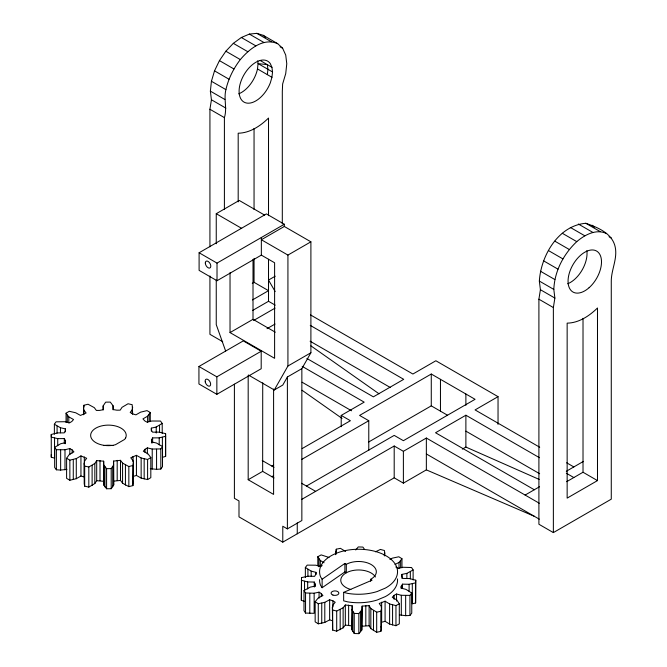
<?xml version="1.0" encoding="UTF-8"?>
<svg xmlns="http://www.w3.org/2000/svg" width="667" height="667" viewBox="0 0 667 667"><rect width="100%" height="100%" fill="white"/><g stroke="black" fill="none" stroke-linecap="round" stroke-linejoin="round"><path stroke-width="1" d="M262.723 382.775L262.656 471.377L248.182 479.731L248.182 375.413M304.544 601.351L301.351 600.375L301.509 577.614L308.021 576.213L314.599 576.338L315.875 574.262L315.983 572.353L311.181 571.127L305.353 567.459L307.187 565.116L315.799 565.199L320.569 566.466L322.178 565.591M301.351 600.375L301.509 577.614M301.351 580.273L307.679 581.932L314.265 582.058L315.291 584.184L315.174 586.101L310.23 587.127L303.994 590.562L303.994 610.655L305.544 613.073L314.149 613.323L314.149 593.221L319.059 592.146L321.311 593.555L322.928 595.548L318.084 598.124L315.157 601.759L315.157 621.861L318.276 623.82L324.796 622.436L329.648 619.86L332.124 620.677M395.806 566.942L398.057 568.351L402.968 567.275L411.572 567.525L413.123 569.935L406.878 573.362L401.943 574.395L401.826 576.313L402.851 578.431L409.438 578.564L415.766 580.215L415.608 582.875L409.096 584.284L402.509 584.15L401.242 586.226L401.134 588.144L405.936 589.37L411.756 593.03L411.756 613.131L409.93 615.483L405.653 615.683L399.408 614.882M412.306 583.725L412.306 603.827L415.608 602.976L415.766 580.215M411.756 593.03L409.93 595.381L401.317 595.289L396.54 594.022L394.13 595.339L392.279 597.265L396.815 600.025L399.308 603.768L395.956 605.603L389.611 603.96L385.084 601.2L379.248 603.485L381.182 606.303L381.457 608.821L380.865 611.272L376.688 612.173L370.835 608.521L369.118 605.653L362.114 606.12L361.797 630.023L358.846 633.65L354.235 633.525L351.901 629.748L352.209 605.844L345.323 604.994L343.13 607.754L336.702 611.064L332.666 609.971L332.366 607.495L332.941 605.002L335.201 602.259L332.95 600.85L329.648 599.758L324.796 602.334L318.276 603.718L315.157 601.759M351.901 629.748L352.209 605.844M361.797 630.023L362.114 606.12M209.93 246.798L209.93 109.271L211.431 99.775L210.372 91.137L211.431 81.266L214.524 70.86L219.443 60.614L225.855 51.226L233.325 43.347L241.346 37.502L249.358 34.092L256.828 33.35L263.24 35.326L277.714 43.688L282.633 48.249L285.726 55.086L286.777 63.732L285.726 73.595L282.633 84.009L282.308 91.604L282.308 223.854M224.404 209.313L224.404 117.625C227.372 108.346 223.528 98.991 225.905 89.628C228.422 78.664 233.483 68.484 240.328 59.58C249.108 49.175 263.357 37.344 277.714 43.688M238.719 93.839A23.653 13.657 -60 0 0 257.495 68.926L258.062 63.598L257.72 60.797M539.345 281.065C540.937 255.653 558.271 225.604 585.793 223.278C597.057 227.214 610.805 232.616 614.691 245.014C618.442 257.537 611.139 269.201 611.272 281.532L611.272 499.166L553.368 532.599L538.903 524.245L538.903 299.2L540.403 289.703L539.345 281.065L553.818 289.42L554.869 298.066L553.368 307.554L553.368 532.599M553.818 289.42C554.527 271.194 563.615 254.002 576.772 241.629C584.792 234.817 596.198 228.539 606.678 233.617M271.936 77.297L272.536 71.953L271.936 67.309L270.293 63.59A23.653 13.657 -60 0 0 245.064 73.028A23.653 13.657 -60 0 0 245.064 102.61A23.653 13.657 -60 0 0 270.293 82.908L271.936 77.297L267.342 74.646L267.942 69.301L267.342 64.657L260.18 60.497M132.666 407.178L132.266 409.688L130.207 412.473L132.55 413.832L135.935 414.849L140.595 412.156L147.007 410.614L150.267 412.498L147.599 416.208L142.946 418.893L144.706 420.844L147.057 422.203L151.884 421.01L160.497 421.052L162.214 423.428L156.228 427.005L151.359 428.147L151.384 430.065L152.56 432.166L159.146 432.133L165.591 433.642L165.616 436.301L159.213 437.86L152.626 437.886L151.509 439.995L151.526 441.904L156.42 443.013L162.498 446.54L160.83 448.924L152.226 449.041L147.365 447.891L145.047 449.266L143.338 451.234L148.057 453.885L150.817 457.562L147.599 459.471L141.146 457.987L136.427 455.336L130.749 457.754L132.883 460.522L133.342 463.031L132.925 465.499L128.839 466.525L122.57 463.115L120.51 460.322L113.582 461.072L113.715 484.967L111.197 488.711L106.587 488.769L103.802 485.092L103.668 461.189L96.69 460.614L96.69 480.707L94.831 483.55L88.811 487.11L84.684 486.151L84.209 483.683L84.209 463.582L84.601 461.072L86.668 458.287L80.94 455.911L76.28 458.604L69.86 460.147L66.6 458.262L69.268 454.552L73.929 451.867L72.169 449.917L69.818 448.558L64.991 449.75L56.37 449.708L54.652 447.332L60.647 443.755L65.508 442.613L65.483 440.695L64.315 438.594L57.729 438.628L51.284 437.118L51.251 434.459L57.654 432.9L64.24 432.875L65.366 430.765L65.341 428.856L60.455 427.747L54.377 424.22L56.036 421.836L64.649 421.719L69.51 422.87L71.819 421.494L73.537 419.526L68.809 416.875L66.058 413.198L69.268 411.289L75.721 412.773L80.449 415.424L86.118 413.006L83.984 410.238L83.533 407.729L83.942 405.261L88.036 404.235L94.305 407.645L96.365 410.438L99.683 410.397L103.293 409.688L103.152 405.886L105.669 402.151L110.28 402.093L113.065 405.769L113.207 409.571L116.867 410.188L120.185 410.147L122.036 407.312L128.056 403.752L132.191 404.711L132.666 414.215M120.51 460.322L120.51 480.423L122.57 483.216L128.839 486.627L132.925 485.601L133.342 463.031M384.175 555.494L384.751 552.993L384.45 550.525L380.415 549.433L375.454 551.817M335.659 554.694L336.251 549.216L340.428 548.324L345.623 551.476M369.118 605.653L369.118 625.754L370.835 628.614L376.688 632.266L380.865 631.374L381.457 628.914L381.457 608.821M111.197 488.711L111.197 468.609L113.715 464.874M248.366 375.004L274.287 389.97L287.927 366.016L287.927 255.086L261.347 239.736L284.325 226.472L310.897 241.821L310.897 352.751L301.851 368.634L301.851 520.535L287.385 528.889L282.783 526.238L282.783 542.154L238.994 516.875L238.994 500.959L234.4 498.307L234.4 384.2M301.851 368.634L287.385 376.997L282.783 385.059L274.287 389.97M84.209 463.582L84.684 466.05L88.811 467.008L94.831 463.448L96.69 460.614M355.719 549.975L358.271 546.94L362.881 547.073L364.307 548.991M358.846 633.65L358.846 613.548L361.797 609.921M394.997 564.515L399.033 562.373L401.959 558.729L398.833 556.77L392.313 558.162L389.895 559.446M150.275 468.684L156.57 469.335L160.83 469.026L162.498 466.642L162.498 446.54M332.366 607.495L332.666 630.073L336.702 631.157L343.13 627.847L345.323 625.087L345.323 604.994M344.897 563.432L344.897 571.919L322.128 587.719L322.128 579.231L344.897 563.432L346.323 564.307A17.784 10.272 0 0 1 371.469 564.699A17.784 10.272 0 0 1 370.785 579.214L370.61 581.199M133.066 476.48L136.427 475.438L141.146 478.089L147.599 479.573L150.817 477.664L150.817 457.562M216.25 243.763L216.25 213.698L239.228 200.442L264.649 215.116M230.032 272.686L230.032 332.591L274.604 358.321L274.604 262.773L261.347 255.119L217.017 280.724L199.1 270.377L199.1 252.76L266.408 213.899L284.325 224.245L284.325 226.472M199.1 252.76L217.017 263.106L284.325 224.245M287.927 255.086L310.897 241.821M252.268 283.35L254.052 282.316L268.518 290.67L252.46 299.942M275.204 276.205L268.518 280.065L275.154 291.554M252.46 310.555L268.518 301.284L275.204 305.144M230.032 332.591L253.01 319.326L275.296 332.191M253.618 320.493L275.037 308.129M198.933 366.491L243.28 340.887L261.197 351.234L261.197 368.726L216.858 394.322L198.941 383.975L198.933 366.491L216.85 376.838L216.858 394.322M267 328.681L275.037 324.045M216.85 376.838L261.197 351.234M66.6 458.262L66.6 478.364L69.86 480.24L76.28 478.706L80.94 476.013L84.317 477.03L84.317 456.928M287.927 366.016L310.897 352.751M341.212 426.713L341.212 415.416L364.182 402.151L302.184 366.358M271.844 466.075L273.628 465.041M302.193 448.549L350.4 420.719L341.212 415.416M306.445 486.051L394.197 435.393L403.385 440.695L475.071 399.308L431.274 374.029L359.588 415.416L368.776 420.719L368.776 450.5M271.844 476.688L273.512 475.721M301.626 459.488L368.776 420.719M368.551 442.071L431.274 405.861L447.474 415.207M301.434 499.558L394.197 446.006L403.385 451.309L426.355 438.044L539.32 503.26M539.503 457.729L465.883 415.224L435.543 432.741L534.3 489.761M498.041 424.379L498.041 396.657L475.071 409.922L539.711 447.24M282.783 542.154L394.197 477.83L403.385 483.141L426.355 469.876L534.3 516.283M462.314 449.116L465.883 447.057L539.211 479.431M525.112 495.064L539.553 486.727M566.308 471.277L583.458 461.381M566.692 481.674L583.016 472.244L583.016 318.317M597.49 480.599L567.15 498.116L567.15 323.145C578.889 322.961 589.37 315.925 597.49 307.979L597.49 480.599L583.016 472.244M317.809 565.766L317.809 556.72L321.161 554.894L329.014 557.454M381.657 602.168L381.657 622.269L385.084 621.302L389.611 624.062L395.956 625.704L399.308 623.87L399.308 603.768M397.474 578.898A38.986 22.511 0 0 1 385.368 596.59L377.13 600.033A38.986 22.511 0 0 1 347.449 601.817L343.663 600.842L343.663 592.354L372.036 580.182L370.61 579.315M162.381 457.329L165.616 456.403L165.616 436.301M54.652 447.332L54.652 467.434L56.37 469.801L60.639 470.077L66.917 469.376M113.715 484.967L113.582 481.165L120.51 480.423M362.114 626.221L369.118 625.754M303.994 590.562L305.544 592.971L314.149 593.221M103.802 464.991L106.587 468.668L111.197 468.609M96.69 480.707L103.668 481.291L103.802 485.092M351.901 609.646L354.235 613.423L358.846 613.548M345.323 625.087L352.209 625.946M343.663 592.354L347.449 593.33A38.986 22.511 0 0 0 377.13 591.546L385.368 588.102A38.986 22.511 0 0 0 369.66 550.183A38.986 22.511 0 0 0 320.644 576.997L322.128 579.231M51.251 454.561L51.284 457.22L54.544 458.121L54.544 438.019M256.828 33.35L271.294 41.704M280.082 46.773L282.633 48.249M585.793 223.278L600.267 231.632M609.046 236.702L611.597 238.177M249.358 34.092L263.832 42.446M578.322 224.02L592.796 232.374M241.346 37.502L255.811 45.856M570.31 227.43L584.784 235.785M233.325 43.347L247.799 51.701M562.298 233.275L576.772 241.629M271.936 67.309L267.342 64.657L258.062 63.598L272.536 71.953M225.855 51.226L240.328 59.58M554.827 241.154L569.301 249.508M219.443 60.614L233.917 68.968M548.416 250.542L562.89 258.896M214.524 70.86L228.998 79.215M543.497 260.789L557.962 269.143M211.431 81.266L225.905 89.628M540.403 271.202L554.869 279.556M210.372 91.137L224.846 99.491M211.431 99.775L225.905 108.137M540.403 289.703L554.869 298.066M209.93 109.271L224.404 117.625M538.903 299.2L553.368 307.554M216.25 213.698L241.679 228.381M498.041 396.657L435.868 360.764L412.898 374.029L310.463 314.891M566.65 462.79L573.828 466.942M310.263 325.379L403.71 379.331L373.37 396.848L306.878 358.454M566.308 473.211L573.828 477.547M310.113 341.212L390.212 387.452M465.883 431.14L539.645 473.728M302.084 382.216L351.584 410.797M426.355 453.96L539.32 519.176M222.703 341.687L209.93 334.317L209.93 275.971M262.214 460.513L274.029 467.334M301.634 483.275L315.641 491.362M262.656 471.377L274.045 477.956M248.182 479.731L273.595 494.405L273.595 389.053M257.495 68.926L267.342 74.646M344.897 571.919L346.323 572.795L346.323 564.307M317.809 556.72L320.302 560.463L324.079 562.765M310.914 345.865L379.023 393.788M302.034 390.253L342.046 418.409M592.204 225.254L594.314 227.214M263.24 35.326L265.349 37.285M322.128 587.719L320.644 585.484A38.986 22.511 0 0 1 319.585 579.64M225.629 351.009L216.25 324.629L216.25 280.048M133.033 481.457L133.342 483.125M381.182 626.405L381.457 628.914M335.659 551.676L335.935 554.185M165.616 456.403L165.591 433.642M465.883 394.005L465.883 405.303M465.883 415.224L465.883 447.057M440.462 379.331L440.462 411.164M431.274 374.029L431.274 405.861M426.355 438.044L426.355 469.876M415.608 582.875L415.608 602.976M413.123 569.935L413.123 579.982M410.33 571.819L410.33 578.848M409.93 595.381L409.93 615.483M409.096 584.284L409.096 591.321M406.878 573.362L406.878 578.389M405.653 595.589L405.653 615.683M403.385 451.309L403.385 483.141M402.509 584.15L402.509 588.169M401.959 558.729L401.959 567.775M401.943 574.395L401.943 578.414M401.317 595.289L401.317 615.391M401.242 586.226L401.242 588.236M400.642 560.68L400.642 567.709M399.033 562.373L399.033 568.401M396.54 594.022L396.54 601.059M395.956 605.603L395.956 625.704M394.197 446.006L394.197 477.83M394.13 595.339L394.13 599.358M392.571 604.869L392.571 624.971M389.611 603.96L389.611 624.062M385.084 601.2L385.084 621.302M384.751 552.993L384.751 556.011M380.865 611.272L380.865 631.374M376.688 612.173L376.688 632.266M373.47 610.53L373.47 630.632M370.835 608.521L370.835 628.614M365.808 605.561L365.808 625.663M360.58 611.722L360.58 631.816M354.235 613.423L354.235 633.525M352.81 611.506L352.81 631.599M348.633 605.086L348.633 625.179M343.13 607.754L343.13 627.847M340.178 609.605L340.178 629.706M336.702 611.064L336.702 631.157M336.251 549.216L336.251 551.225M332.95 600.85L332.941 607.012M332.666 609.971L332.666 630.073M329.648 599.758L329.648 619.86M324.796 602.334L324.796 622.436M321.744 603.118L321.744 623.22M321.311 593.555L321.311 596.565M320.302 560.463L320.302 566.5M319.059 592.146L319.059 598.174M318.901 558.713L318.901 566.75M318.276 603.718L318.276 623.82M315.983 572.353L315.983 574.362M315.291 584.184L315.291 586.193M314.265 582.058L314.265 587.085M311.181 571.127L311.181 576.146M309.788 593.347L309.788 613.448M307.921 569.451L307.921 576.48M307.679 581.932L307.679 588.969M305.544 592.971L305.544 613.073M305.353 567.459L305.353 577.514M304.544 581.257L304.544 590.295M297.257 522.861L297.257 533.8M287.385 376.997L287.385 528.889M268.518 215.674L268.518 118.051C260.405 125.996 249.917 133.033 238.186 133.217L238.186 201.868M268.518 259.288L268.518 301.284M261.347 237.51L261.347 255.119M254.052 128.414L254.052 209.521M254.052 258.396L254.052 282.316M253.01 259.421L253.01 319.326M217.017 263.106L217.017 280.724M162.381 437.227L162.381 446.273M162.214 423.428L162.214 433.475M160.83 448.924L160.83 469.026M159.555 425.379L159.555 432.408M159.213 437.86L159.213 444.897M156.57 449.233L156.57 469.335M156.228 427.005L156.228 433.033M152.626 437.886L152.626 442.913M152.226 449.041L152.226 469.143M151.509 439.995L151.509 443.005M151.359 428.147L151.359 431.165M150.267 412.498L150.267 421.544M149.091 414.474L149.091 421.511M147.599 416.208L147.599 422.236M147.599 459.471L147.599 479.573M147.365 447.891L147.365 453.919M145.047 449.266L145.047 452.276M144.164 458.821L144.164 478.923M141.146 457.987L141.146 478.089M136.427 455.336L136.427 475.438M133.066 456.378L133.066 461.406M132.925 465.499L132.925 485.601M132.266 409.688L132.266 413.707M128.839 466.525L128.839 486.627M125.429 465.016L125.429 485.117M122.57 463.115L122.57 483.216M117.192 460.363L117.192 480.465M113.582 461.072L113.582 481.165M113.065 405.769L113.065 409.788M112.715 466.717L112.715 486.818M106.587 468.668L106.587 488.769M104.936 466.808L104.936 486.91M103.668 461.189L103.668 481.291M103.152 405.886L103.152 409.905M100.008 460.572L100.008 480.674M94.831 463.448L94.831 483.55M92.113 465.416L92.113 485.518M88.811 467.008L88.811 487.11M84.684 466.05L84.684 486.151M83.942 405.261L83.942 407.27M83.984 410.238L83.984 414.257M83.533 407.729L83.533 414.766M80.94 455.911L80.94 476.013M76.28 458.604L76.28 478.706M73.278 459.463L73.278 479.565M72.169 449.917L72.169 452.926M69.86 460.147L69.86 480.24M69.818 448.558L69.818 454.586M68.809 416.875L68.809 422.911M67.284 415.157L67.284 422.194M66.058 413.198L66.058 422.236M65.483 440.695L65.483 443.705M65.341 428.856L65.341 431.866M64.991 449.75L64.991 469.851M64.315 438.594L64.315 443.622M60.639 449.975L60.639 470.077M60.455 427.747L60.455 432.766M57.729 438.628L57.729 445.656M57.079 426.146L57.079 433.183M56.37 449.708L56.37 469.801M54.377 424.22L54.377 434.267M51.251 434.459L51.284 457.22M586.827 250.625A23.653 13.657 -60 0 1 567.692 283.767M103.835 445.564A17.784 10.272 0 0 1 113.04 445.564M350.884 589.511A17.784 10.272 0 0 1 346.782 572.544A17.784 10.272 0 0 1 375.429 576.997M125.613 438.036L124.621 439.42L115.433 444.722L113.04 445.298A17.784 10.272 0 0 1 90.712 436.276A17.784 10.272 0 0 1 109.988 425.154A17.784 10.272 0 0 1 125.613 438.036M589.111 287.694A23.653 13.657 -60 0 0 596.606 251.059A23.653 13.657 -60 0 0 568.626 275.871A23.653 13.657 -60 0 0 589.111 287.694M205.303 262.973A3.902 2.251 60 0 0 209.43 268.117A3.902 2.251 60 0 0 209.43 262.606A3.902 2.251 60 0 0 205.303 262.973M205.236 381.933A3.902 2.251 60 0 0 209.847 386.018A3.902 2.251 60 0 0 208.604 379.982A3.902 2.251 60 0 0 205.236 381.933M332.933 595.064A3.902 2.251 0 0 0 338.869 593.205A3.902 2.251 0 0 0 333.116 591.17A3.902 2.251 0 0 0 332.933 595.064"/></g></svg>
